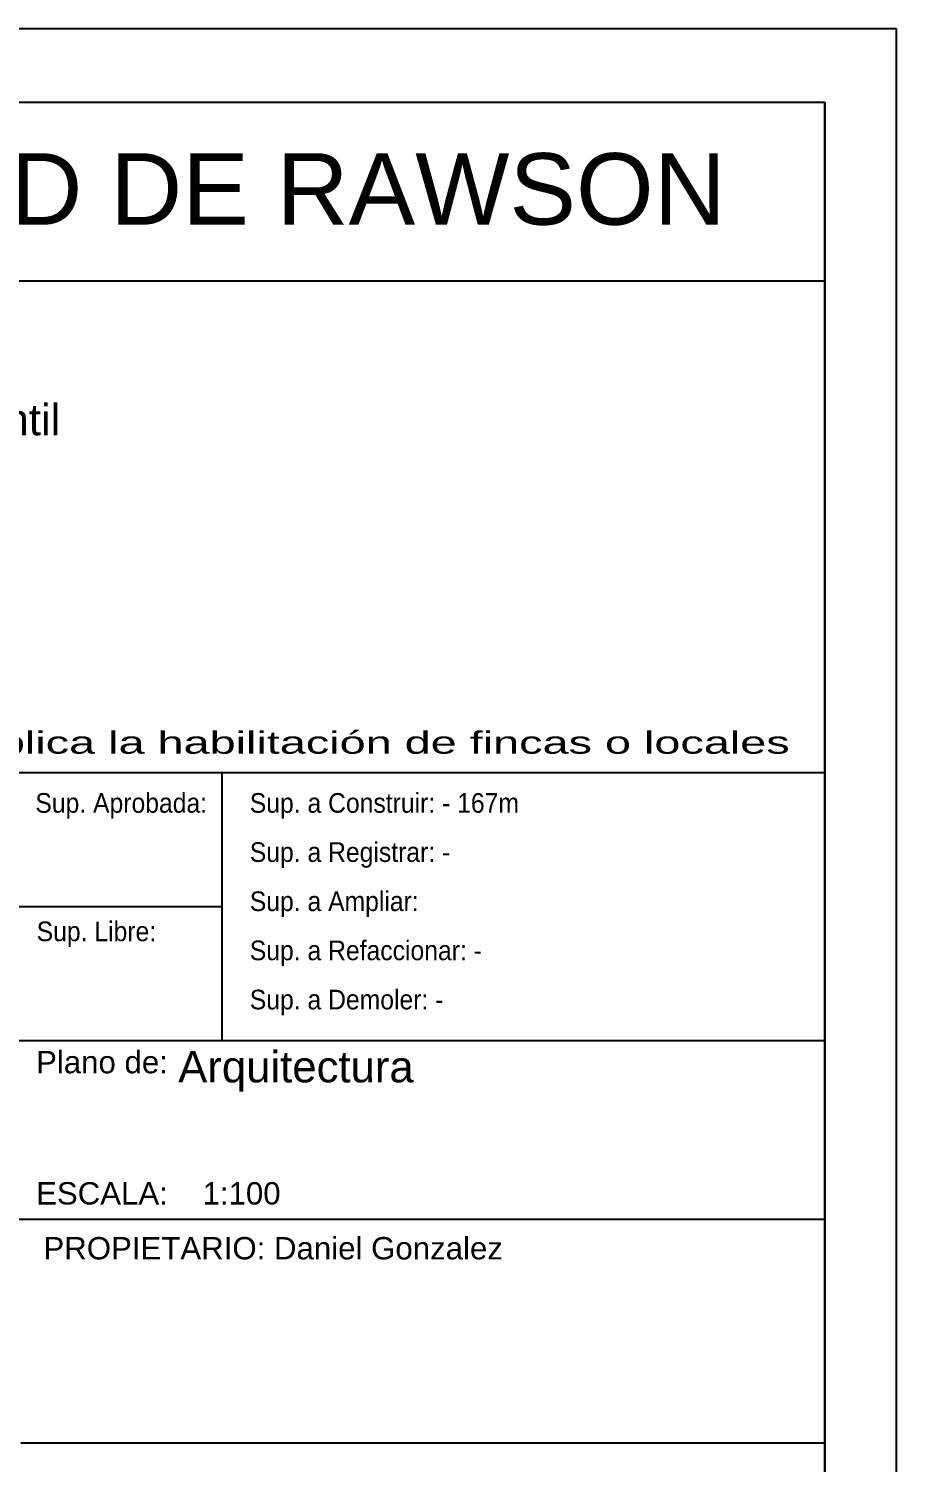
# Model space of a CAD drawing. Header units: millimetres. Extents: x 1356 to 2849, y 1307 to 1361.
# Drawn here: x 2575.81 to 2585.52, y 1341.71 to 1357.75 of the extents above; entities that cross this region are included whole.
import ezdxf

# ---------------------------------------------------------------- set-up
doc = ezdxf.new("R2010")
doc.units = ezdxf.units.MM
doc.styles.add('Arial', font='arial.ttf', dxfattribs={"height": 0.15})
doc.styles.get("Standard").update_dxf_attribs({"font": 'arial.ttf'})
doc.styles.add('TEXTO1', font='sanss___.ttf', dxfattribs={"height": 0.3})

msp = doc.modelspace()

# ---------------------------------------------------------------- linework, layer by layer
at = {"linetype": 'Continuous', "ltscale": 0.02}
msp.add_line((2585.5182, 1357.7507), (2533.39106, 1357.7507), dxfattribs=at)
for p, q in [((2585.5182, 1326.1307), (2585.5182, 1357.7507)), ((2584.71804, 1356.92976), (2584.7182, 1327.50461)), ((2584.7182, 1327.32459), (2584.7182, 1356.92976)), ((2566.7182, 1354.92976), (2584.7182, 1354.92976)), ((2566.7182, 1349.42976), (2584.7182, 1349.42976)), ((2577.9682, 1349.42976), (2577.9682, 1346.42976)), ((2566.7182, 1347.92976), (2577.9682, 1347.92976)), ((2566.7182, 1346.42976), (2584.7182, 1346.42976)), ((2566.7182, 1344.42976), (2584.7182, 1344.42976)), ((2575.7182, 1341.92976), (2584.7182, 1341.92976))]:
    msp.add_line(p, q)
at = {"ltscale": 0.01}
for p in [(2557.5909, 1356.92976), (2566.7182, 1356.92976)]:
    msp.add_line(p, (2584.7182, 1356.92976), dxfattribs=at)

# ---------------------------------------------------------------- texts
for s, height, style, p in [('MUNICIPALIDAD DE RAWSON', 0.8, 'Arial', (2567.65231, 1355.55753)), ('Destino del Edificio: Residencia Estudiantil', 0.35, 'TEXTO1', (2566.92074, 1353.20107)), ('Plano de:', 0.25, 'TEXTO1', (2575.88874, 1346.06266)), ('ESCALA:    1:100', 0.25, 'TEXTO1', (2575.88874, 1344.59459)), ('PROPIETARIO: Daniel Gonzalez', 0.25, 'TEXTO1', (2575.97137, 1343.98066))]:
    msp.add_text(s, height=height, dxfattribs=dict(style=style)).set_placement(p)
at = {"style": 'TEXTO1'}
for s, height, width, p in [('La aprobación de los planos no implica la habilitación de fincas o locales', 0.25, 1.5, (2567.49348, 1349.63851)), ('Sup. Aprobada:', 0.22, 0.9, (2575.88084, 1348.97767)), ('Sup. a Construir: - 167m', 0.22, 0.9, (2578.28104, 1348.97767)), ('Sup. a Registrar: -', 0.22, 0.9, (2578.28104, 1348.42767)), ('Sup. a Ampliar: ', 0.22, 0.9, (2578.28104, 1347.87767)), ('Sup. Libre:', 0.22, 0.9, (2575.89532, 1347.5407)), ('Sup. a Refaccionar: -', 0.22, 0.9, (2578.28104, 1347.32767)), ('Sup. a Demoler: -', 0.22, 0.9, (2578.28104, 1346.77767))]:
    msp.add_text(s, height=height, dxfattribs=dict(at, width=width)).set_placement(p)
at = {"insert": (2577.47978, 1346.31113), "char_height": 0.35, "width": 2.607613, "attachment_point": 1}
msp.add_mtext('Arquitectura', dxfattribs=at)

doc.saveas('drawing.dxf')
